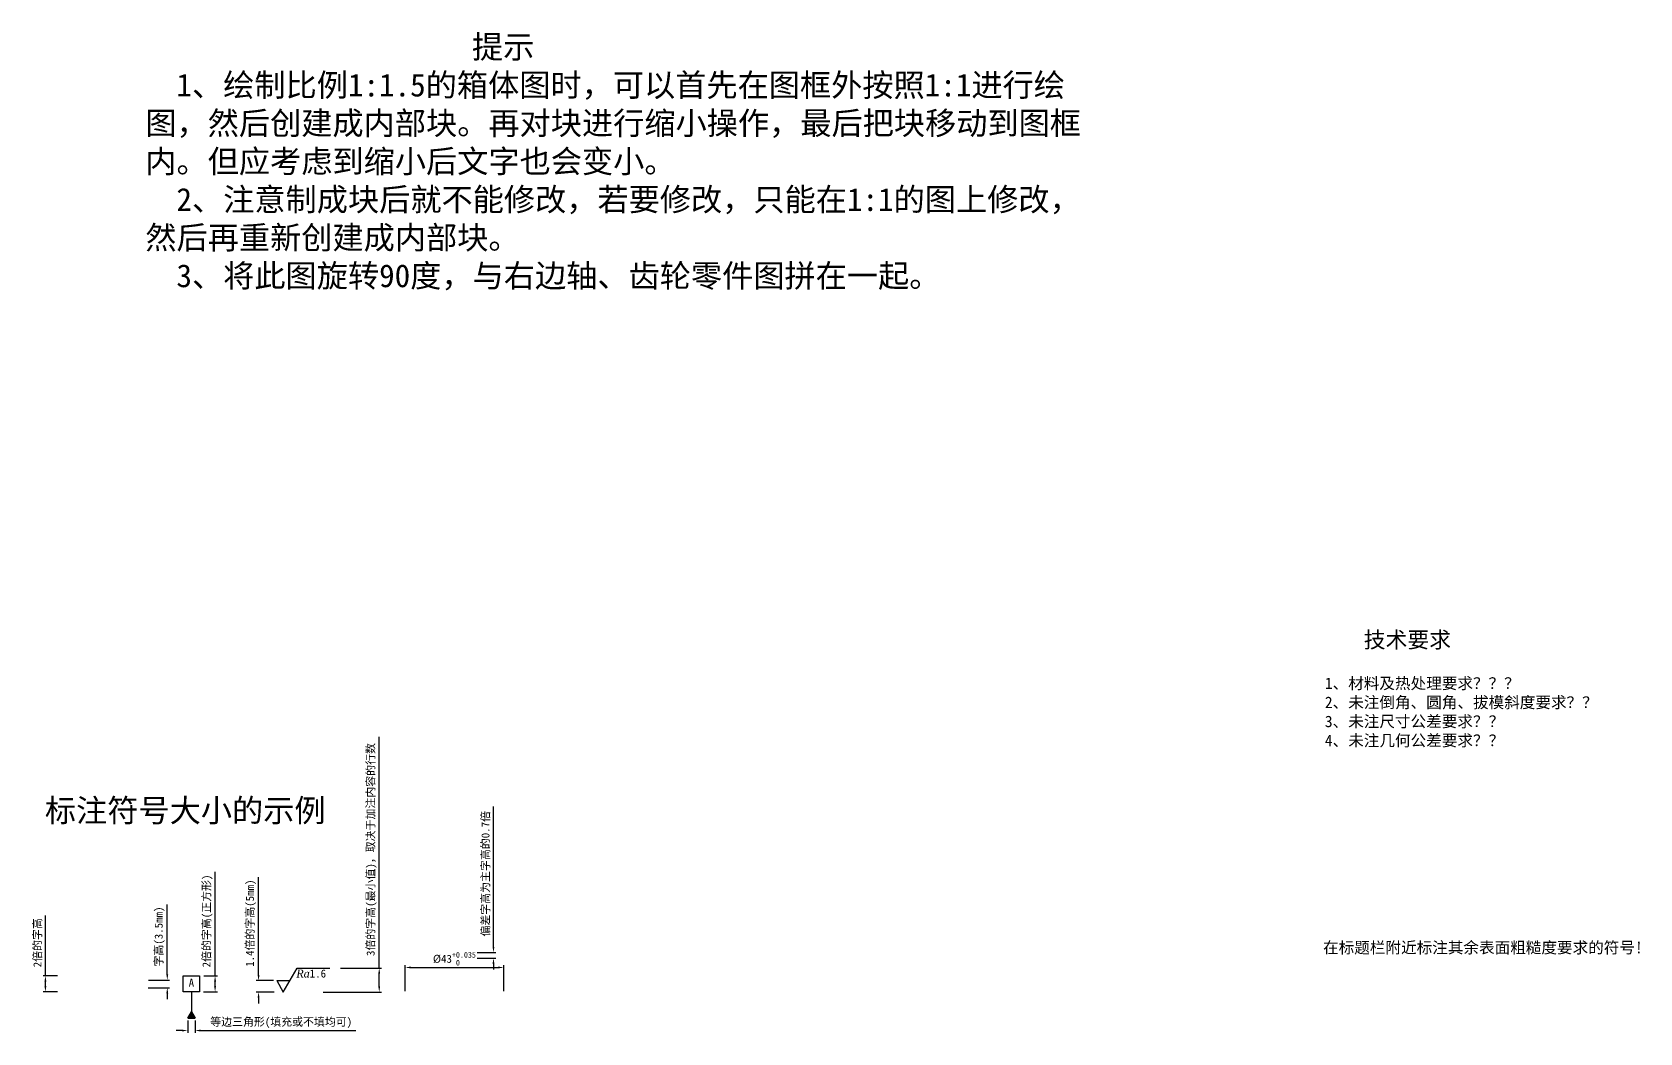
# Model space of a CAD drawing. Header units: millimetres. Extents: x -4667 to 8941, y -1665 to 5310.
# Drawn here: x -1012 to -309, y 2547 to 2984 of the extents above; entities that cross this region are included whole.
import ezdxf

# ---------------------------------------------------------------- set-up
doc = ezdxf.new("R2010")
doc.units = ezdxf.units.MM
doc.layers.get('0').update_dxf_attribs({"linetype": 'CONTINUOUS'})
doc.layers.add('尺寸', color=4, linetype='CONTINUOUS')
doc.layers.add('文字', color=3, linetype='CONTINUOUS')
doc.styles.get("Standard").update_dxf_attribs({"font": '', "height": 3.5})
doc.styles.get('Standard').set_extended_font_data('SimSun')
doc.dimstyles.new('下偏差为0', dxfattribs={"dimtxt": 3.5, "dimasz": 2.5, "dimexe": 1, "dimexo": 0, "dimgap": 1, "dimtad": 1, "dimdec": 0, "dimzin": 0, "dimdsep": 46, "dimtxsty": 'Standard', "dimcen": 2.5, "dimclrd": 256, "dimadec": 0, "dimazin": 0, "dimtol": 1, "dimtp": 0.035, "dimtfac": 0.7, "dimtdec": 3, "dimtofl": 0, "dimtmove": 0, "dimatfit": 3, "dimfxl": 1, "dimtolj": 1, "dimarcsym": 0})

# ---------------------------------------------------------------- blocks, each defined once
blk = doc.blocks.new('*D130')
at = {"layer": '尺寸', "lineweight": -2, "ltscale": 0.5}
for p, q in [((-1006.7, 2571.63), (-1006.7, 2598.06)), ((-1006.7, 2567.13), (-1006.7, 2569.13))]:
    blk.add_line(p, q, dxfattribs=at)
at = {"layer": '尺寸', "color": 0, "lineweight": -2, "ltscale": 0.5}
for p, q in [((-1001.41, 2571.63), (-1007.7, 2571.63)), ((-1001.48, 2564.63), (-1007.7, 2564.63))]:
    blk.add_line(p, q, dxfattribs=at)
at = {"layer": '尺寸', "ltscale": 0.5}
for points in [[(-1007.12, 2569.13), (-1006.29, 2569.13), (-1006.7, 2571.63)], [(-1007.12, 2567.13), (-1006.29, 2567.13), (-1006.7, 2564.63)]]:
    blk.add_solid(points, dxfattribs=at)
at = {"layer": '尺寸', "color": 0, "ltscale": 0.5, "insert": (-1010.01, 2586.1), "char_height": 3.5, "attachment_point": 5, "rotation": 90}
blk.add_mtext('\\A1;2倍的字高', dxfattribs=at)
blk = doc.blocks.new('*D131')
at = {"layer": '尺寸', "lineweight": -2, "ltscale": 0.5}
for p, q in [((-953.4, 2572.27), (-953.4, 2602.85)), ((-953.4, 2563.95), (-953.4, 2561.45))]:
    blk.add_line(p, q, dxfattribs=at)
at = {"layer": '尺寸', "color": 0, "lineweight": -2, "ltscale": 0.5}
for p, q in [((-961.72, 2566.45), (-952.4, 2566.45)), ((-961.6, 2569.77), (-952.4, 2569.77))]:
    blk.add_line(p, q, dxfattribs=at)
at = {"layer": '尺寸', "ltscale": 0.5}
for points in [[(-953.82, 2572.27), (-952.99, 2572.27), (-953.4, 2569.77)], [(-953.82, 2563.95), (-952.99, 2563.95), (-953.4, 2566.45)]]:
    blk.add_solid(points, dxfattribs=at)
at = {"layer": '尺寸', "color": 0, "ltscale": 0.5, "insert": (-956.71, 2588.81), "char_height": 3.5, "attachment_point": 5, "rotation": 90}
blk.add_mtext('\\A1;字高(3.5mm)', dxfattribs=at)
blk = doc.blocks.new('*D132')
at = {"layer": '尺寸', "lineweight": -2, "ltscale": 0.5}
for p, q in [((-932.5, 2571.63), (-932.5, 2617.1)), ((-932.5, 2567.13), (-932.5, 2569.13))]:
    blk.add_line(p, q, dxfattribs=at)
at = {"layer": '尺寸', "color": 0, "lineweight": -2, "ltscale": 0.5}
for p, q in [((-937.35, 2571.63), (-931.5, 2571.63)), ((-937.62, 2564.63), (-931.5, 2564.63))]:
    blk.add_line(p, q, dxfattribs=at)
at = {"layer": '尺寸', "ltscale": 0.5}
for points in [[(-932.91, 2569.13), (-932.08, 2569.13), (-932.5, 2571.63)], [(-932.91, 2567.13), (-932.08, 2567.13), (-932.5, 2564.63)]]:
    blk.add_solid(points, dxfattribs=at)
at = {"layer": '尺寸', "color": 0, "ltscale": 0.5, "insert": (-935.8, 2595.61), "char_height": 3.5, "attachment_point": 5, "rotation": 90}
blk.add_mtext('\\A1;2倍的字高(正方形)', dxfattribs=at)
blk = doc.blocks.new('*D133')
at = {"layer": '尺寸', "lineweight": -2, "ltscale": 0.5}
for p, q in [((-946.98, 2547.72), (-949.48, 2547.72)), ((-938.77, 2547.72), (-870.88, 2547.72))]:
    blk.add_line(p, q, dxfattribs=at)
at = {"layer": '尺寸', "color": 0, "lineweight": -2, "ltscale": 0.5}
for p, q in [((-944.48, 2552.06), (-944.48, 2546.72)), ((-941.27, 2552.06), (-941.27, 2546.72))]:
    blk.add_line(p, q, dxfattribs=at)
at = {"layer": '尺寸', "ltscale": 0.5}
for points in [[(-946.98, 2548.14), (-946.98, 2547.31), (-944.48, 2547.72)], [(-938.77, 2548.14), (-938.77, 2547.31), (-941.27, 2547.72)]]:
    blk.add_solid(points, dxfattribs=at)
at = {"layer": '尺寸', "color": 0, "ltscale": 0.5, "insert": (-903.58, 2551.07), "char_height": 3.5, "attachment_point": 5}
blk.add_mtext('\\A1;等边三角形(填充或不填均可)', dxfattribs=at)
blk = doc.blocks.new('*D134')
at = {"layer": '尺寸', "lineweight": -2, "ltscale": 0.5}
for p, q in [((-913.49, 2572.06), (-913.49, 2614.73)), ((-913.49, 2562.06), (-913.49, 2559.56))]:
    blk.add_line(p, q, dxfattribs=at)
at = {"layer": '尺寸', "color": 0, "lineweight": -2, "ltscale": 0.5}
for p, q in [((-907.02, 2569.56), (-914.49, 2569.56)), ((-906.66, 2564.56), (-914.49, 2564.56))]:
    blk.add_line(p, q, dxfattribs=at)
at = {"layer": '尺寸', "ltscale": 0.5}
for points in [[(-913.9, 2572.06), (-913.07, 2572.06), (-913.49, 2569.56)], [(-913.9, 2562.06), (-913.07, 2562.06), (-913.49, 2564.56)]]:
    blk.add_solid(points, dxfattribs=at)
at = {"layer": '尺寸', "color": 0, "ltscale": 0.5, "insert": (-916.79, 2594.65), "char_height": 3.5, "attachment_point": 5, "rotation": 90}
blk.add_mtext('\\A1;1.4倍的字高(5mm)', dxfattribs=at)
blk = doc.blocks.new('*D135')
at = {"layer": '尺寸', "lineweight": -2, "ltscale": 0.5}
for p, q in [((-860.72, 2575.06), (-860.72, 2676.12)), ((-860.72, 2567.06), (-860.72, 2572.56))]:
    blk.add_line(p, q, dxfattribs=at)
at = {"layer": '尺寸', "color": 0, "lineweight": -2, "ltscale": 0.5}
for p, q in [((-877.66, 2575.06), (-859.72, 2575.06)), ((-885.2, 2564.56), (-859.72, 2564.56))]:
    blk.add_line(p, q, dxfattribs=at)
at = {"layer": '尺寸', "ltscale": 0.5}
for points in [[(-861.14, 2572.56), (-860.3, 2572.56), (-860.72, 2575.06)], [(-861.14, 2567.06), (-860.3, 2567.06), (-860.72, 2564.56)]]:
    blk.add_solid(points, dxfattribs=at)
at = {"layer": '尺寸', "color": 0, "ltscale": 0.5, "insert": (-864.02, 2626.84), "char_height": 3.5, "attachment_point": 5, "rotation": 90}
blk.add_mtext('\\A1;3倍的字高(最小值)，取决于加注内容的行数', dxfattribs=at)
blk = doc.blocks.new('*D136')
at = {"layer": '尺寸', "color": 0, "lineweight": -2, "ltscale": 0.5}
for p, q in [((-849.36, 2564.96), (-849.36, 2576.29)), ((-806.25, 2564.96), (-806.25, 2576.29))]:
    blk.add_line(p, q, dxfattribs=at)
at = {"layer": '尺寸', "lineweight": -2, "ltscale": 0.5}
blk.add_line((-846.86, 2575.29), (-808.75, 2575.29), dxfattribs=at)
at = {"layer": '尺寸', "ltscale": 0.5}
for points in [[(-846.86, 2575.71), (-846.86, 2574.88), (-849.36, 2575.29)], [(-808.75, 2575.71), (-808.75, 2574.88), (-806.25, 2575.29)]]:
    blk.add_solid(points, dxfattribs=at)
at = {"layer": '尺寸', "color": 0, "ltscale": 0.5, "insert": (-827.81, 2579.09), "char_height": 3.5, "attachment_point": 5}
blk.add_mtext('\\A1;%%C43{\\H2.450000;\\S+0.035^  0;}', dxfattribs=at)
blk = doc.blocks.new('*D137')
at = {"layer": '尺寸', "lineweight": -2, "ltscale": 0.5}
for p, q in [((-810.75, 2584.31), (-810.75, 2645.67)), ((-810.75, 2576.86), (-810.75, 2574.36))]:
    blk.add_line(p, q, dxfattribs=at)
at = {"layer": '尺寸', "color": 0, "lineweight": -2, "ltscale": 0.5}
for p, q in [((-817.87, 2581.81), (-809.75, 2581.81)), ((-817.81, 2579.36), (-809.75, 2579.36))]:
    blk.add_line(p, q, dxfattribs=at)
at = {"layer": '尺寸', "ltscale": 0.5}
for points in [[(-811.17, 2584.31), (-810.34, 2584.31), (-810.75, 2581.81)], [(-811.17, 2576.86), (-810.34, 2576.86), (-810.75, 2579.36)]]:
    blk.add_solid(points, dxfattribs=at)
at = {"layer": '尺寸', "color": 0, "ltscale": 0.5, "insert": (-814.06, 2616.24), "char_height": 3.5, "attachment_point": 5, "rotation": 90}
blk.add_mtext('\\A1;偏差字高为主字高的0.7倍', dxfattribs=at)

msp = doc.modelspace()

# ---------------------------------------------------------------- hatches: boundary and pattern name
at = {"layer": '文字', "ltscale": 0.5}
msp.add_hatch(color=256, dxfattribs=at).paths.add_polyline_path([(-942.88, 2555.95), (-944.48, 2553.18), (-941.27, 2553.18)])

# ---------------------------------------------------------------- linework, layer by layer
for p, q in [((-902.65, 2564.56), (-896.59, 2575.06)), ((-896.59, 2575.06), (-882.27, 2575.06)), ((-905.54, 2569.56), (-899.76, 2569.56)), ((-905.54, 2569.56), (-902.65, 2564.56)), ((-942.88, 2564.63), (-942.88, 2555.95)), ((-944.48, 2553.18), (-942.88, 2555.95)), ((-944.48, 2553.18), (-941.27, 2553.18)), ((-942.88, 2555.95), (-941.27, 2553.18))]:
    msp.add_line(p, q, dxfattribs=at)
msp.add_lwpolyline([(-946.43, 2571.63), (-939.27, 2571.63), (-939.27, 2564.63), (-946.43, 2564.63)], close=True, dxfattribs=at)

# ---------------------------------------------------------------- texts
at = {"ltscale": 0.5, "insert": (-447.95, 2586.49), "char_height": 5, "width": 170.2282, "attachment_point": 1}
msp.add_mtext('在标题栏附近标注其余表面粗糙度要求的符号!', dxfattribs=at)
at = {"layer": '尺寸', "ltscale": 0.5, "attachment_point": 1}
for s, insert, char_height, width in [('{\\fSimSun|b1|i0|c134|p2;\\C1;                     提示\\P  1、绘制比例1:1.5的箱体图时，可以首先在图框外按照1:1进行绘图，然后创建成内部块。再对块进行缩小操作，最后把块移动到图框内。但应考虑到缩小后文字也会变小。\\P  2、注意制成块后就不能修改，若要修改，只能在1:1的图上修改，然后再重新创建成内部块。\\P  3、将此图旋转90度，与右边轴、齿轮零件图拼在一起。}', (-963.01, 2982.67), 10, 415.9804), ('     {\\H1.4x;技术要求}\\P\\P1、材料及热处理要求？？？\\P2、未注倒角、圆角、拔模斜度要求？？\\P3、未注尺寸公差要求？？\\P4、未注几何公差要求？？', (-447.17, 2722.02), 5, 136.431), ('标注符号大小的示例', (-1006.92, 2648.92), 10, 127.0454), ('{\\fTimes New Roman|b0|i1|c238|p18;Ra}1.6', (-896.97, 2574.4), 3.5, 18.064)]:
    msp.add_mtext(s, dxfattribs=dict(at, insert=insert, char_height=char_height, width=width))
at = {"layer": '文字', "ltscale": 0.5, "insert": (-944.04, 2570.34), "char_height": 3.5, "width": 4.6861, "attachment_point": 1}
msp.add_mtext('A', dxfattribs=at)

# ---------------------------------------------------------------- dimensions: what is measured, and where the dimension line sits
at = {"layer": '尺寸', "ltscale": 0.5}
for base, p1, p2, text, picture, middle in [((-860.72, 2575.06), (-885.2, 2564.56), (-877.66, 2575.06), '3倍的字高(最小值)，取决于加注内容的行数', '*D135', (-864.02, 2626.84)), ((-913.49, 2569.56), (-906.66, 2564.56), (-907.02, 2569.56), '1.4倍的字高(5mm)', '*D134', (-916.79, 2594.65))]:
    dim = msp.add_linear_dim(base=base, p1=p1, p2=p2, angle=90, text=text, dimstyle='下偏差为0', override={"dimpost": '%%C<>'}, dxfattribs=at)
    dim.commit()
    dim.dimension.update_dxf_attribs({"geometry": picture, "text_midpoint": middle})
for base, p1, p2, text, picture, middle in [((-810.75, 2579.36), (-817.87, 2581.81), (-817.81, 2579.36), '偏差字高为主字高的0.7倍', '*D137', (-810.75, 2616.24)), ((-932.5, 2564.63), (-937.35, 2571.63), (-937.62, 2564.63), '2倍的字高(正方形)', '*D132', (-932.5, 2595.61)), ((-953.4, 2566.45), (-961.6, 2569.77), (-961.72, 2566.45), '字高(3.5mm)', '*D131', (-953.4, 2588.81)), ((-1006.7, 2564.63), (-1001.41, 2571.63), (-1001.48, 2564.63), '2倍的字高', '*D130', (-1006.7, 2586.1))]:
    dim = msp.add_linear_dim(base=base, p1=p1, p2=p2, angle=90, text=text, dimstyle='下偏差为0', override={"dimpost": '%%C<>'}, dxfattribs=at)
    dim.commit()
    dim.dimension.update_dxf_attribs({"geometry": picture, "text_midpoint": middle, "dimtype": 160})
dim = msp.add_linear_dim(base=(-806.25, 2575.29), p1=(-849.36, 2564.96), p2=(-806.25, 2564.96), dimstyle='下偏差为0', override={"dimpost": '%%C<>'}, dxfattribs=at)
dim.commit()
dim.dimension.update_dxf_attribs({"geometry": '*D136', "text_midpoint": (-827.81, 2579.09)})
dim = msp.add_linear_dim(base=(-941.27, 2547.72), p1=(-944.48, 2552.06), p2=(-941.27, 2552.06), text='等边三角形(填充或不填均可)', dimstyle='下偏差为0', override={"dimpost": '%%C<>'}, dxfattribs=at)
dim.commit()
dim.dimension.update_dxf_attribs({"geometry": '*D133', "text_midpoint": (-903.58, 2551.07)})

doc.saveas('drawing.dxf')
